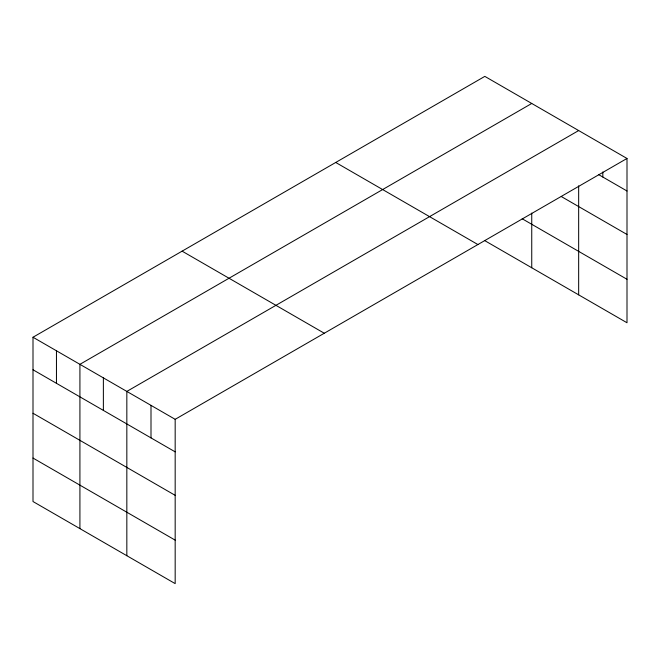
<?xml version="1.0" encoding="UTF-8"?>
<svg xmlns="http://www.w3.org/2000/svg" width="660" height="660" viewBox="0 0 660 660"><rect width="100%" height="100%" fill="white"/><g stroke="black" fill="none" stroke-linecap="round" stroke-linejoin="round"><path stroke-width="0.99" d="M627 158.466L175.172 419.323L175.172 583.621L33 501.534L33 337.243L484.828 76.378L627 158.466L627 322.757L484.828 240.677M531.745 103.471L79.918 364.328L79.918 528.619M578.663 130.556L126.835 391.413L126.835 555.712M598.513 174.545L627 190.996M561.28 196.531L627 234.473M522.184 218.765L627 279.279M335.725 162.467L477.898 244.547M182.102 251.155L324.274 333.242M33 337.243L175.172 419.323M33 369.773L175.172 451.853M33 413.251L175.172 495.338M33 458.056L175.172 540.136M602.827 171.955L602.827 177.037M578.663 185.815L578.663 294.847M531.745 213.081L531.745 267.762M151 405.372L151 437.902M103.372 377.875L103.372 410.404M56.455 350.782L56.455 383.311"/></g></svg>
